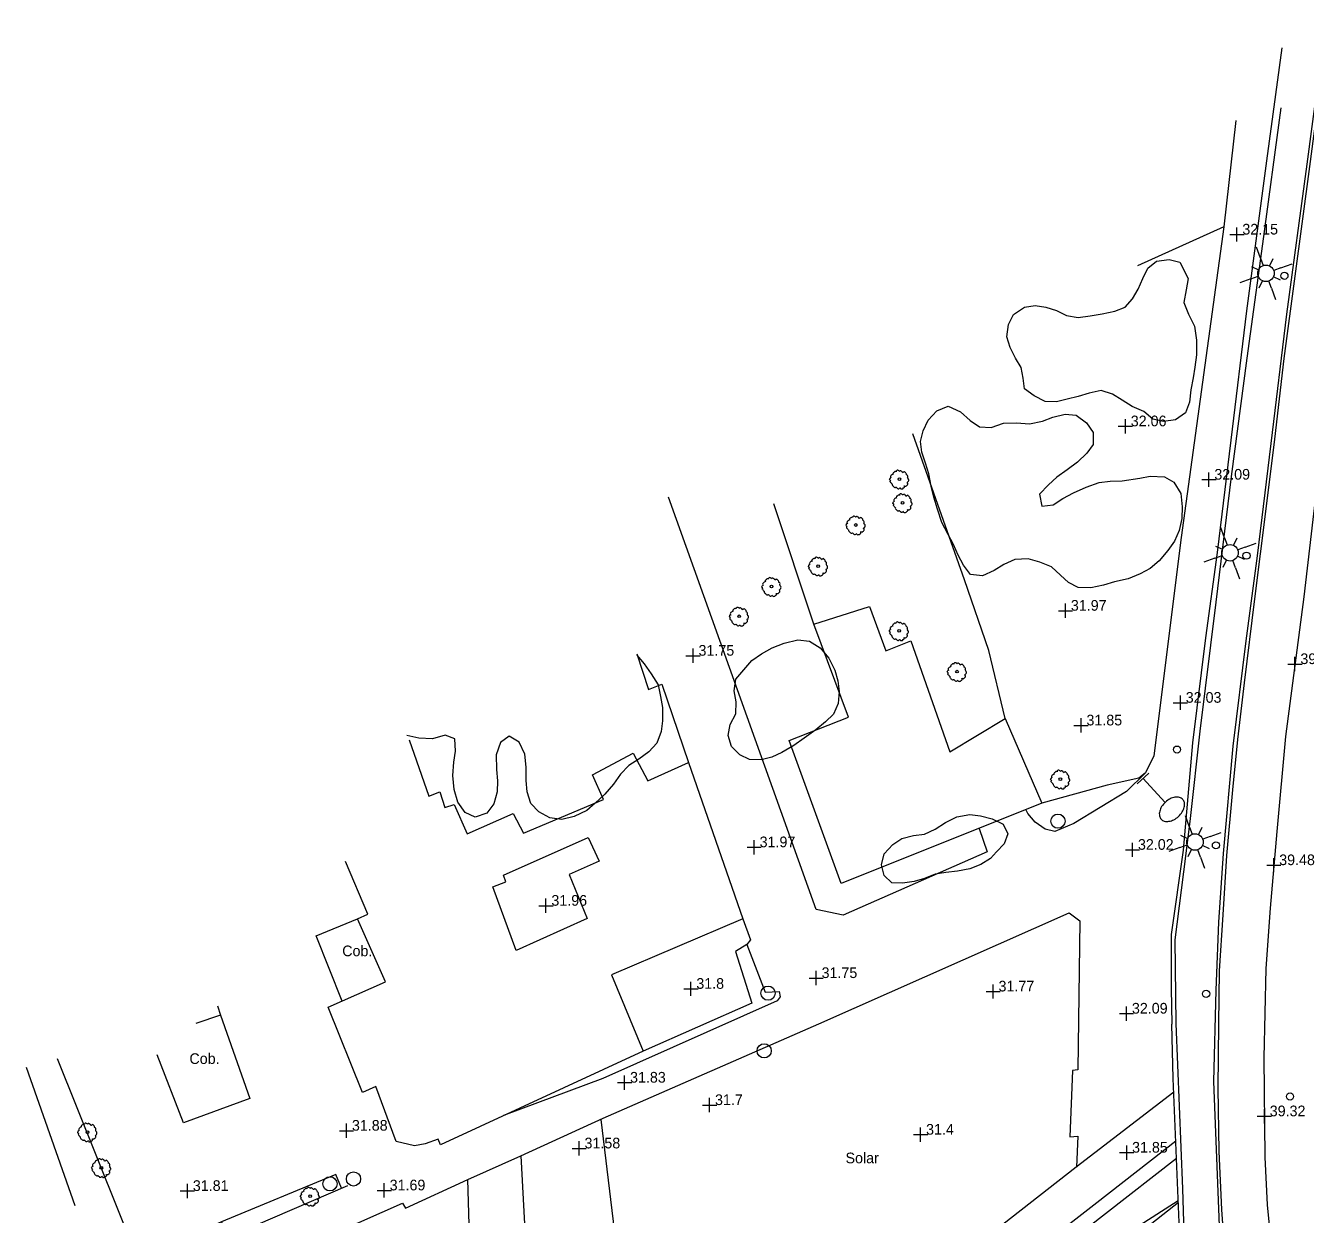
# Model space of a CAD drawing. Extents: x 471511 to 473316, y 4381952 to 4383346.
# Drawn here: x 472649 to 472739.1, y 4383032.2 to 4383115.9 of the extents above; entities that cross this region are included whole.
import ezdxf
from ezdxf.enums import TextEntityAlignment as Align

# ---------------------------------------------------------------- set-up
doc = ezdxf.new("R2010")
doc.units = 0
doc.header["$LTSCALE"] = 4
doc.header["$MEASUREMENT"] = 0
doc.header["$PDMODE"] = 2
doc.header["$PDSIZE"] = 0.5
doc.layers.get('0').update_dxf_attribs({"linetype": 'CONTINUOUS'})
for name, color, linetype in [('206', 252, 'CONTINUOUS'), ('222', 7, 'CONTINUOUS'), ('241', 12, 'CONTINUOUS'), ('290', 253, 'CONTINUOUS'), ('400', 7, 'CONTINUOUS'), ('407', 4, 'CONTINUOUS'), ('410', 201, 'CONTINUOUS'), ('411', 12, 'CONTINUOUS'), ('412', 252, 'CONTINUOUS'), ('413', 252, 'CONTINUOUS'), ('420', 7, 'CONTINUOUS'), ('451', 5, 'CONTINUOUS'), ('505', 60, 'CONTINUOUS'), ('7101', 7, 'CONTINUOUS'), ('7202', 7, 'CONTINUOUS'), ('7400', 2, 'CONTINUOUS'), ('7403', 1, 'CONTINUOUS'), ('7440', 7, 'CONTINUOUS'), ('7501', 7, 'CONTINUOUS'), ('7515', 53, 'CONTINUOUS'), ('7516', 7, 'CONTINUOUS'), ('8408', 7, 'CONTINUOUS')]:
    doc.layers.add(name, color=color, linetype=linetype)

# ---------------------------------------------------------------- blocks, each defined once
blk = doc.blocks.new('MOJON')
blk.add_circle((0, 0), 0.25)
blk = doc.blocks.new('FAROLA')
at = {"color": 7}
for p, q in [((-0.43, 1.04), (-0.22, 0.54)), ((0.43, 1.04), (0.22, 0.54)), ((0.43, 1.04), (0.75, 1.8)), ((-1.04, 0.43), (-1.8, 0.75)), ((-1.04, 0.43), (-0.54, 0.22)), ((1.04, 0.43), (0.54, 0.22)), ((-1.04, -0.43), (-0.54, -0.22)), ((-0.43, -1.04), (-0.22, -0.54)), ((0.43, -1.04), (0.22, -0.54)), ((1.04, -0.43), (0.54, -0.22)), ((1.04, -0.43), (1.8, -0.75)), ((-0.43, -1.04), (-0.75, -1.8))]:
    blk.add_line(p, q, dxfattribs=at)
blk.add_circle((0, 0), 0.58, dxfattribs=at)
blk = doc.blocks.new('POSTE')
at = {"color": 7}
blk.add_circle((0, 0), 0.5, dxfattribs=at)
blk = doc.blocks.new('STRAFIC')
at = {"color": 1}
blk.add_lwpolyline([(-0.03, 3.64, 0.07), (-0.44, 3.59, 0.08), (-0.76, 3.44, 0.11), (-0.99, 3.21, 0.14), (-1.06, 2.96, 0.14), (-0.99, 2.71, 0.11), (-0.76, 2.48, 0.08), (-0.44, 2.33, 0.07), (-0.03, 2.28, 0.07), (0.38, 2.33, 0.08), (0.7, 2.48, 0.11), (0.93, 2.71, 0.14), (1, 2.96, 0.14), (0.93, 3.21, 0.11), (0.7, 3.44, 0.08), (0.38, 3.59, 0.07)], format="xyb", close=True, dxfattribs=at)
for points in [[(0, 0), (0, 2.25)], [(-0.56, 0), (0.56, 0)]]:
    blk.add_lwpolyline(points, dxfattribs=at)
blk = doc.blocks.new('ARBOL')
at = {"color": 3}
for p, q in [((-1.26, 0.07), (-1.27, -0.01)), ((-1.23, 0.15), (-1.26, 0.07)), ((-1.17, 0.24), (-1.23, 0.15)), ((-1.18, 0.48), (-1.21, 0.39)), ((-1.21, 0.39), (-1.2, 0.31)), ((-1.2, 0.31), (-1.16, 0.22)), ((-1.11, 0.55), (-1.18, 0.48)), ((-1.03, 0.59), (-1.11, 0.55)), ((-1.01, 0.67), (-1.03, 0.59)), ((-0.96, 0.76), (-1.01, 0.67)), ((-0.92, 0.97), (-0.96, 0.88)), ((-0.96, 0.88), (-0.96, 0.7)), ((-0.85, 1.04), (-0.92, 0.97)), ((-0.77, 1.08), (-0.85, 1.04)), ((-0.7, 1.09), (-0.77, 1.08)), ((-0.5, 1.09), (-0.7, 1.09)), ((-0.49, 1.11), (-0.5, 1.08)), ((-0.46, 1.23), (-0.49, 1.11)), ((-0.38, 1.32), (-0.46, 1.23)), ((-0.31, 1.35), (-0.38, 1.32)), ((-0.23, 1.36), (-0.31, 1.35)), ((-0.11, 1.36), (-0.23, 1.36)), ((0, 1.35), (-0.11, 1.36)), ((0.07, 1.26), (0, 1.35)), ((0.12, 1.18), (0.07, 1.26)), ((0.17, 1.25), (0.12, 1.16)), ((0.12, 1.16), (0.12, 1.16)), ((0.24, 1.31), (0.17, 1.25)), ((0.32, 1.32), (0.24, 1.31)), ((0.39, 1.31), (0.32, 1.32)), ((0.55, 1.31), (0.39, 1.31)), ((0.62, 1.26), (0.55, 1.31)), ((0.7, 1.22), (0.62, 1.26)), ((0.76, 1.14), (0.7, 1.22)), ((0.77, 0.97), (0.7, 0.98)), ((0.77, 1.05), (0.76, 1.14)), ((0.77, 0.97), (0.77, 1.05)), ((0.86, 0.95), (0.77, 0.97)), ((0.96, 0.93), (0.86, 0.95)), ((1.03, 0.87), (0.96, 0.93)), ((1.07, 0.79), (1.03, 0.87)), ((1.08, 0.7), (1.07, 0.79)), ((1.1, 0.49), (1.07, 0.51)), ((1.08, 0.6), (1.08, 0.7)), ((1.09, 0.52), (1.08, 0.6)), ((1.17, 0.48), (1.1, 0.49)), ((1.25, 0.41), (1.17, 0.48)), ((1.29, 0.32), (1.25, 0.41)), ((1.3, 0.24), (1.29, 0.32)), ((1.3, 0.15), (1.3, 0.24)), ((1.31, 0.06), (1.3, 0.15)), ((1.31, -0.03), (1.31, 0.06)), ((-1.27, -0.01), (-1.26, -0.13)), ((-1.26, -0.13), (-1.26, -0.21)), ((-1.26, -0.21), (-1.23, -0.3)), ((-1.23, -0.3), (-1.16, -0.32)), ((-1.16, -0.32), (-1.08, -0.34)), ((-1.08, -0.34), (-1.01, -0.35)), ((-1.01, -0.35), (-0.95, -0.35)), ((-0.96, -0.38), (-1.01, -0.49)), ((-1.01, -0.49), (-1, -0.58)), ((-1, -0.58), (-0.96, -0.66)), ((-0.96, -0.66), (-0.96, -0.74)), ((-0.96, -0.74), (-0.88, -0.8)), ((-0.88, -0.8), (-0.8, -0.81)), ((-0.8, -0.81), (-0.72, -0.81)), ((-0.76, -0.81), (-0.75, -0.9)), ((-0.75, -0.9), (-0.73, -0.98)), ((-0.73, -0.98), (-0.68, -1.07)), ((-0.68, -1.07), (-0.61, -1.15)), ((-0.61, -1.15), (-0.53, -1.14)), ((-0.53, -1.14), (-0.45, -1.12)), ((-0.45, -1.12), (-0.37, -1.07)), ((-0.37, -1.05), (-0.37, -1.15)), ((-0.37, -1.15), (-0.27, -1.21)), ((-0.27, -1.21), (-0.19, -1.22)), ((-0.19, -1.22), (-0.07, -1.22)), ((-0.07, -1.22), (0.01, -1.25)), ((0.01, -1.25), (0.08, -1.22)), ((0.08, -1.22), (0.16, -1.16)), ((0.16, -1.16), (0.18, -1.08)), ((0.18, -1.11), (0.25, -1.15)), ((0.25, -1.15), (0.32, -1.16)), ((0.32, -1.16), (0.4, -1.16)), ((0.4, -1.16), (0.47, -1.18)), ((0.47, -1.18), (0.55, -1.16)), ((0.55, -1.16), (0.62, -1.14)), ((0.62, -1.14), (0.7, -1.09)), ((0.7, -1.09), (0.75, -0.93)), ((0.78, -0.99), (0.74, -0.96)), ((0.85, -0.98), (0.78, -0.99)), ((0.93, -0.93), (0.85, -0.98)), ((1.02, -0.92), (0.93, -0.93)), ((1.06, -0.69), (0.98, -0.69)), ((1.06, -0.85), (1.02, -0.92)), ((1.03, -0.69), (1.05, -0.77)), ((1.05, -0.77), (1.06, -0.85)), ((1.13, -0.65), (1.06, -0.69)), ((1.2, -0.61), (1.13, -0.65)), ((1.2, -0.21), (1.27, -0.14)), ((1.2, -0.6), (1.21, -0.59)), ((1.22, -0.31), (1.21, -0.23)), ((1.21, -0.41), (1.22, -0.31)), ((1.21, -0.51), (1.21, -0.41)), ((1.21, -0.59), (1.21, -0.51)), ((1.27, -0.14), (1.31, -0.03))]:
    blk.add_line(p, q, dxfattribs=at)
at = {"color": 25}
blk.add_circle((0, 0), 0.19, dxfattribs=at)
blk = doc.blocks.new('COTA')
at = {"color": 7}
blk.add_point((0, 0), dxfattribs=at)

msp = doc.modelspace()

# ---------------------------------------------------------------- linework, layer by layer
at = {"layer": '206'}
for points in [[(472727.776, 4383063.336, 32.181), (472726.434, 4383062.025, 32.016), (472722.733, 4383059.777, 31.926), (472721.388, 4383059.219, 31.941), (472720.719, 4383059.392, 31.956), (472720, 4383059.873, 31.986), (472719.492, 4383060.479, 32.016), (472719.356, 4383060.757, 32.059)], [(472699.736, 4383051.284, 32.121), (472701.018, 4383047.927, 32.106), (472702.005, 4383047.963, 31.941), (472702.08, 4383047.601, 31.926), (472701.867, 4383047.326, 31.926), (472689.607, 4383041.868, 31.851), (472682.638, 4383039.248, 31.836)]]:
    msp.add_polyline3d(points, dxfattribs=at)
at = {"layer": '222'}
for points in [[(472639.424, 4382966.613, 31.351), (472646.695, 4382972.434, 31.486), (472654.172, 4382978.338, 31.561), (472662.596, 4382984.928, 31.651), (472671.716, 4382992.035, 31.696), (472678.478, 4382997.333, 31.816), (472689.334, 4383005.813, 31.816), (472698.647, 4383013.148, 31.756), (472704.939, 4383017.995, 31.771), (472713.918, 4383025.031, 31.816), (472724.335, 4383033.152, 31.951), (472729.898, 4383037.478, 31.964)], [(472640.049, 4382965.832, 31.351), (472647.318, 4382971.651, 31.486), (472654.79, 4382977.551, 31.561), (472663.211, 4382984.14, 31.651), (472672.332, 4382991.247, 31.696), (472679.094, 4382996.545, 31.816), (472689.951, 4383005.026, 31.816), (472699.261, 4383012.359, 31.756), (472705.553, 4383017.205, 31.771), (472714.534, 4383024.243, 31.816), (472724.95, 4383032.363, 31.951), (472729.949, 4383036.251, 31.963)], [(472641.719, 4382964.044, 31.471), (472648.941, 4382969.792, 31.531), (472659.925, 4382978.386, 31.636), (472671.088, 4382987.095, 31.726), (472682.818, 4382996.275, 31.726), (472694.246, 4383005.225, 31.756), (472705.393, 4383013.904, 31.906), (472717.765, 4383023.521, 31.951), (472728.203, 4383031.688, 31.966), (472730.076, 4383033.155, 31.978)], [(472697.272, 4383012.065, 31.765), (472705.613, 4383018.001, 31.885), (472715.874, 4383024.427, 31.9), (472724.978, 4383030.036, 31.9), (472730.07, 4383033.291, 31.971)]]:
    msp.add_polyline3d(points, dxfattribs=at)
at = {"layer": '241'}
msp.add_polyline3d([(472730.198, 4383027.833, 39.282), (472730.135, 4383031.727, 39.439), (472729.717, 4383041.869, 39.619), (472729.625, 4383045.669, 39.637)], dxfattribs=at)
at = {"layer": '290'}
for points in [[(472744.432, 4383119.438, 37.186), (472743.315, 4383111.138, 37.756), (472742.355, 4383103.699, 38.146), (472741.155, 4383094.173, 38.581), (472739.816, 4383083.554, 38.971), (472738.888, 4383075.709, 39.316), (472737.614, 4383065.888, 39.391), (472736.989, 4383059.224, 39.526), (472736.524, 4383053.828, 39.421), (472736.229, 4383049.584, 39.421), (472736.079, 4383043.306, 39.376), (472736.152, 4383036.326, 39.286), (472736.33, 4383032.986, 39.301), (472736.935, 4383026.76, 39.046)], [(472740.427, 4383114.479, 37.459), (472739.291, 4383105.961, 37.939), (472738.263, 4383098.244, 38.329), (472737.502, 4383092.457, 38.644), (472736.825, 4383086.785, 38.884), (472736.233, 4383081.895, 39.079), (472735.434, 4383075.573, 39.274), (472734.693, 4383069.676, 39.274), (472734.244, 4383065.678, 39.439), (472733.893, 4383062.154, 39.529), (472733.472, 4383057.534, 39.574), (472733.201, 4383053.352, 39.544), (472732.948, 4383049.417, 39.559), (472732.892, 4383045.693, 39.544), (472732.856, 4383041.19, 39.559), (472732.912, 4383036.724, 39.499), (472733.114, 4383032.66, 39.409), (472733.376, 4383028.946, 39.304)]]:
    msp.add_polyline3d(points, dxfattribs=at)
at = {"layer": '400'}
for points in [[(472734.122, 4383109.201, 38.481), (472733.282, 4383101.724, 36.111), (472727.215, 4383098.975, 36.111)], [(472675.99, 4383065.656, 34.089), (472677.388, 4383061.701, 34.089), (472678.169, 4383061.999, 34.12), (472678.51, 4383060.895, 34.136), (472679.173, 4383061.114, 34.104), (472680.083, 4383059.056, 34.041), (472683.307, 4383060.493, 33.866), (472684.035, 4383059.11, 34.041), (472689.656, 4383061.458, 34.407), (472688.894, 4383063.192, 34.407), (472691.74, 4383064.73, 34.359), (472692.769, 4383062.775, 34.454), (472695.639, 4383064.065, 34.391), (472699.45, 4383053.089, 35.44), (472690.218, 4383049.133, 35.265), (472692.459, 4383043.769, 34.979), (472678.196, 4383037.203, 35.663), (472678.034, 4383037.599, 35.631), (472677.116, 4383037.264, 35.631), (472676.373, 4383037.118, 35.663), (472675.095, 4383037.423, 35.79), (472673.647, 4383041.288, 35.79), (472672.727, 4383040.874, 35.869), (472670.315, 4383046.864, 35.901), (472674.33, 4383048.641, 35.806), (472672.359, 4383053.081, 35.838), (472673.107, 4383053.406, 35.838), (472671.514, 4383057.108, 35.869)], [(472662.523, 4383046.97, 35.365), (472662.742, 4383046.311, 35.361), (472661.004, 4383045.733, 35.203)]]:
    msp.add_polyline3d(points, dxfattribs=at)
msp.add_polyline3d([(472717.905, 4383067.162, 34.596), (472720.473, 4383061.205, 34.551), (472706.369, 4383055.553, 34.596), (472702.726, 4383065.622, 33.936), (472706.895, 4383067.254, 33.906), (472704.456, 4383073.782, 34.926), (472708.359, 4383075.045, 34.926), (472709.513, 4383071.927, 34.941), (472711.264, 4383072.61, 35.001), (472713.999, 4383064.823, 35.301)], close=True, dxfattribs=at)
at = {"layer": '407'}
for points in [[(472671.286, 4383047.294, 34.2), (472669.463, 4383051.891, 34.2), (472672.359, 4383053.081, 34.2)], [(472662.742, 4383046.311, 34.295), (472664.806, 4383040.459, 34.232), (472660.13, 4383038.733, 34.232), (472658.295, 4383043.528, 34.232)]]:
    msp.add_polyline3d(points, dxfattribs=at)
msp.add_polyline3d([(472683.855, 4383036.425, 34.384), (472684.39, 4383026.416, 34.399), (472680.372, 4383026.025, 34.399), (472680.123, 4383034.761, 34.309)], close=True, dxfattribs=at)
at = {"layer": '410'}
for points in [[(472733.282, 4383101.724, 33.216), (472730.27, 4383079.874, 32.916), (472728.35, 4383064.541, 32.826), (472727.776, 4383063.336, 32.826), (472727.291, 4383062.969, 32.826), (472725.08, 4383062.478, 32.826), (472720.473, 4383061.205, 33.216)], [(472717.905, 4383067.162, 33.681), (472716.763, 4383071.943, 33.681), (472715.039, 4383076.911, 33.666), (472711.408, 4383087.17, 33.321)], [(472716.064, 4383059.438, 33.996), (472716.637, 4383057.789, 33.891), (472706.516, 4383053.349, 33.951), (472704.603, 4383053.732, 33.996), (472694.228, 4383082.726, 33.651)], [(472704.456, 4383073.782, 33.411), (472701.64, 4383082.24, 33.531)], [(472691.996, 4383071.705, 34.47), (472692.837, 4383069.197, 34.47), (472693.759, 4383069.571, 33.977), (472695.639, 4383064.065, 33.961)], [(472683.855, 4383036.425, 32.864), (472689.631, 4383039.061, 32.817), (472704.796, 4383045.694, 32.785), (472722.408, 4383053.508, 32.753), (472723.155, 4383052.936, 32.769), (472723.001, 4383042.46, 32.769), (472722.629, 4383042.419, 32.785), (472722.446, 4383037.747, 32.769), (472723.017, 4383037.801, 32.753), (472722.91, 4383035.622, 32.689)], [(472699.45, 4383053.089, 33.85), (472699.988, 4383051.607, 33.898), (472699.736, 4383051.284, 33.898), (472698.954, 4383050.791, 33.898), (472700.102, 4383047.145, 33.834), (472692.459, 4383043.769, 33.834)], [(472729.758, 4383040.894, 33.448), (472722.902, 4383035.615, 32.932), (472708.707, 4383024.537, 32.722), (472692.693, 4383012, 32.542), (472677.425, 4383000.126, 33.532), (472675.319, 4382998.495, 33.532), (472661.992, 4382987.887, 32.437), (472654.314, 4382982.061, 32.302), (472644.905, 4382974.759, 32.023), (472633.27, 4382965.305, 31.918), (472618.577, 4382953.212, 31.708), (472604.459, 4382941.186, 31.648), (472593.619, 4382931.665, 31.708), (472583.891, 4382923.124, 31.708), (472568.589, 4382909.499, 31.708), (472552.758, 4382895.393, 31.708), (472546.722, 4382890.073, 31.708)], [(472689.469, 4383038.987, 32.196), (472692.722, 4383012.023, 32.308)], [(472671.025, 4383031.099, 33.85), (472675.531, 4383033.104, 33.85), (472675.754, 4383032.745, 33.882), (472680.123, 4383034.761, 33.882)], [(472671.659, 4383034.315, 32.864), (472645.774, 4383023.151, 32.864), (472623.066, 4383013.462, 32.801), (472621.802, 4383017.813, 32.785)]]:
    msp.add_polyline3d(points, dxfattribs=at)
at = {"layer": '411'}
for points in [[(472732.979, 4383031.496, 39.439), (472732.562, 4383041.638, 39.619), (472732.734, 4383048.077, 39.649), (472732.931, 4383052.846, 39.694), (472733.256, 4383057.682, 39.619), (472733.924, 4383065.211, 39.589), (472734.839, 4383072.609, 39.394), (472735.638, 4383078.591, 39.079), (472736.611, 4383086.5, 38.929), (472737.706, 4383095.575, 38.689), (472739.12, 4383106.131, 38.134), (472740.195, 4383114.062, 37.684)], [(472662.799, 4383031.784, 32.085), (472656.947, 4383029.124, 31.974), (472651.287, 4383043.234, 31.942)], [(472671.255, 4383034.141, 32.308), (472670.835, 4383035.102, 32.26), (472662.799, 4383031.784, 32.514), (472663.256, 4383030.691, 32.514)]]:
    msp.add_polyline3d(points, dxfattribs=at)
at = {"layer": '412'}
msp.add_polyline3d([(472652.523, 4383032.898, 32.053), (472649.094, 4383042.637, 32.26)], dxfattribs=at)
at = {"layer": '413'}
msp.add_polyline3d([(472737.275, 4383110.082, 38.778), (472735.996, 4383100.527, 39.288), (472734.899, 4383092.494, 39.333), (472733.8, 4383084.165, 39.858), (472732.716, 4383075.347, 40.218), (472731.577, 4383066.269, 40.278), (472730.908, 4383060.137, 40.398), (472730.575, 4383057.493, 40.488), (472729.83, 4383051.612, 40.668), (472729.909, 4383045.733, 40.638), (472730.372, 4383034.106, 40.323), (472730.66, 4383024.849, 39.873), (472731.258, 4383021.511, 39.843), (472733.596, 4383011.617, 39.408), (472736.759, 4383000.02, 39.153), (472738.279, 4382995.035, 39.078), (472742.51, 4382984.474, 38.193), (472745.526, 4382977.673, 37.383), (472752.234, 4382963.579, 35.928), (472758.429, 4382951.366, 35.193), (472765.122, 4382938.484, 33.873), (472772.431, 4382924.319, 32.433)], dxfattribs=at)
at = {"layer": '420'}
msp.add_polyline3d([(472688.526, 4383053.11, 34.756), (472683.529, 4383050.845, 34.375), (472681.878, 4383055.326, 34.025), (472682.793, 4383055.692, 34.025), (472682.624, 4383056.153, 34.041), (472688.592, 4383058.809, 34.327), (472689.349, 4383057.139, 35.265), (472687.259, 4383056.188, 35.329)], close=True, dxfattribs=at)
at = {"layer": '451'}
msp.add_polyline3d([(472737.35, 4383114.293, 37.684), (472736.276, 4383106.362, 38.134), (472734.861, 4383095.805, 38.689), (472733.767, 4383086.731, 38.929), (472732.794, 4383078.822, 39.079), (472731.995, 4383072.84, 39.394), (472731.08, 4383065.442, 39.589), (472730.412, 4383057.913, 39.619), (472729.575, 4383051.991, 39.694), (472729.564, 4383048.185, 39.649), (472729.625, 4383045.669, 39.637)], dxfattribs=at)
at = {"layer": '505'}
for points in [[(472730.762, 4383098.082, 33.756), (472730.633, 4383097.302, 33.711), (472730.457, 4383096.405, 33.636), (472730.783, 4383095.579, 33.621), (472731.211, 4383094.728, 33.621), (472731.358, 4383093.761, 33.621), (472731.347, 4383092.733, 33.636), (472731.227, 4383091.848, 33.636), (472731.106, 4383091.104, 33.636), (472730.943, 4383090.27, 33.636), (472730.856, 4383089.391, 33.591), (472730.57, 4383088.658, 33.531), (472729.883, 4383088.149, 33.456), (472729.035, 4383088.034, 33.411), (472728.287, 4383088.212, 33.411), (472727.658, 4383088.731, 33.411), (472726.835, 4383089.095, 33.411), (472726.129, 4383089.534, 33.411), (472725.452, 4383089.951, 33.411), (472724.658, 4383090.212, 33.411), (472723.813, 4383090.017, 33.411), (472723.027, 4383089.791, 33.411), (472722.248, 4383089.607, 33.411), (472721.507, 4383089.418, 33.411), (472720.719, 4383089.45, 33.411), (472719.94, 4383089.83, 33.411), (472719.268, 4383090.329, 33.306), (472719.157, 4383091.086, 33.276), (472719.023, 4383091.829, 33.276), (472718.638, 4383092.486, 33.336), (472718.261, 4383093.232, 33.411), (472718.019, 4383093.987, 33.411), (472718.124, 4383094.85, 33.411), (472718.497, 4383095.553, 33.411), (472719.249, 4383096.085, 33.411), (472720.007, 4383096.188, 33.411), (472720.758, 4383096.085, 33.411), (472721.498, 4383095.83, 33.411), (472722.209, 4383095.497, 33.411), (472723.042, 4383095.337, 33.411), (472723.879, 4383095.474, 33.411), (472724.709, 4383095.604, 33.411), (472725.603, 4383095.79, 33.411), (472726.329, 4383096.081, 33.411), (472726.851, 4383096.665, 33.411), (472727.26, 4383097.343, 33.426), (472727.576, 4383098.087, 33.441), (472727.926, 4383098.809, 33.456), (472728.55, 4383099.303, 33.456), (472729.434, 4383099.419, 33.456), (472730.189, 4383099.242, 33.441)], [(472727.36, 4383084.05, 33.441), (472728.1, 4383084.19, 33.441), (472729.111, 4383084.151, 33.441), (472729.76, 4383083.764, 33.441), (472730.251, 4383082.985, 33.441), (472730.355, 4383082.034, 33.441), (472730.327, 4383081.212, 33.441), (472730.13, 4383080.371, 33.441), (472729.816, 4383079.621, 33.441), (472729.336, 4383078.965, 33.441), (472728.722, 4383078.249, 33.441), (472728.093, 4383077.703, 33.441), (472727.384, 4383077.335, 33.441), (472726.556, 4383076.987, 33.441), (472725.593, 4383076.768, 33.441), (472724.819, 4383076.536, 33.441), (472723.923, 4383076.355, 33.441), (472723.041, 4383076.377, 33.441), (472722.35, 4383076.712, 33.441), (472721.782, 4383077.231, 33.441), (472721.165, 4383077.819, 33.441), (472720.336, 4383078.14, 33.441), (472719.514, 4383078.378, 33.441), (472718.583, 4383078.34, 33.441), (472717.817, 4383077.98, 33.441), (472717.133, 4383077.561, 33.441), (472716.312, 4383077.178, 33.441), (472715.465, 4383077.293, 33.441), (472714.973, 4383077.945, 33.441), (472714.603, 4383078.633, 33.441), (472714.261, 4383079.391, 33.441), (472713.882, 4383080.099, 33.441), (472713.456, 4383080.948, 33.441), (472713.133, 4383081.874, 33.441), (472712.885, 4383082.722, 33.441), (472712.702, 4383083.49, 33.441), (472712.526, 4383084.355, 33.441), (472712.297, 4383085.103, 33.441), (472712.054, 4383085.879, 33.441), (472711.952, 4383086.638, 33.441), (472712.133, 4383087.392, 33.441), (472712.492, 4383088.131, 33.441), (472713.102, 4383088.783, 33.441), (472713.89, 4383089.111, 33.441), (472714.765, 4383088.706, 33.441), (472715.45, 4383088.112, 33.441), (472716.086, 4383087.653, 33.441), (472716.914, 4383087.624, 33.441), (472717.794, 4383087.921, 33.441), (472718.701, 4383087.953, 33.441), (472719.616, 4383087.881, 33.441), (472720.53, 4383088.058, 33.441), (472721.257, 4383088.335, 33.441), (472722.127, 4383088.563, 33.441), (472722.894, 4383088.476, 33.441), (472723.615, 4383087.954, 33.441), (472724.093, 4383087.264, 33.441), (472724.093, 4383086.417, 33.441), (472723.653, 4383085.803, 33.441), (472722.996, 4383085.171, 33.441), (472722.25, 4383084.629, 33.441), (472721.543, 4383084.12, 33.441), (472720.957, 4383083.582, 33.441), (472720.322, 4383082.939, 33.441), (472720.483, 4383082.088, 33.441), (472721.273, 4383082.174, 33.441), (472721.951, 4383082.628, 33.441), (472722.694, 4383083.035, 33.441), (472723.595, 4383083.429, 33.441), (472724.501, 4383083.743, 33.441), (472725.276, 4383083.836, 33.441), (472726.132, 4383083.857, 33.441)], [(472700.081, 4383071.242, 34.326), (472700.78, 4383071.712, 34.326), (472701.512, 4383072.126, 34.326), (472702.368, 4383072.464, 34.326), (472703.314, 4383072.688, 34.326), (472704.154, 4383072.597, 34.326), (472704.894, 4383072.118, 34.326), (472705.511, 4383071.395, 34.326), (472705.936, 4383070.555, 34.326), (472706.143, 4383069.815, 34.326), (472706.232, 4383069.053, 34.326), (472706.157, 4383068.217, 34.326), (472705.821, 4383067.467, 34.326), (472705.274, 4383066.921, 34.326), (472704.598, 4383066.361, 34.326), (472703.767, 4383065.773, 34.326), (472703.035, 4383065.253, 34.326), (472702.2, 4383064.778, 34.326), (472701.494, 4383064.439, 34.326), (472700.759, 4383064.261, 34.326), (472699.926, 4383064.291, 34.326), (472699.246, 4383064.607, 34.326), (472698.653, 4383065.188, 34.326), (472698.432, 4383065.977, 34.326), (472698.572, 4383066.748, 34.326), (472698.974, 4383067.5, 34.326), (472698.985, 4383068.333, 34.326), (472698.845, 4383069.111, 34.326), (472698.967, 4383069.917, 34.326)], [(472716.861, 4383057.323, 34.686), (472716.192, 4383056.91, 34.611), (472715.415, 4383056.587, 34.566), (472714.544, 4383056.428, 34.551), (472713.722, 4383056.345, 34.536), (472712.976, 4383056.223, 34.536), (472712.228, 4383055.905, 34.536), (472711.5, 4383055.696, 34.536), (472710.693, 4383055.581, 34.536), (472709.94, 4383055.622, 34.596), (472709.397, 4383056.132, 34.761), (472709.202, 4383056.869, 34.881), (472709.394, 4383057.658, 34.881), (472709.994, 4383058.3, 34.851), (472710.633, 4383058.717, 34.806), (472711.467, 4383058.928, 34.776), (472712.227, 4383059.023, 34.776), (472712.976, 4383059.389, 34.776), (472713.715, 4383059.852, 34.776), (472714.507, 4383060.261, 34.776), (472715.428, 4383060.42, 34.776), (472716.176, 4383060.331, 34.761), (472716.982, 4383060.1, 34.746), (472717.753, 4383059.735, 34.731), (472718.078, 4383059.049, 34.701), (472717.826, 4383058.341, 34.701), (472717.297, 4383057.779, 34.686)]]:
    msp.add_polyline3d(points, close=True, dxfattribs=at)
msp.add_polyline3d([(472692.017, 4383071.622, 35.09), (472692.518, 4383071.003, 35.09), (472693.021, 4383070.306, 35.058), (472693.505, 4383069.53, 35.011), (472693.677, 4383068.704, 34.947), (472693.8, 4383067.935, 34.931), (472693.82, 4383067.008, 34.899), (472693.727, 4383066.255, 34.899), (472693.404, 4383065.439, 34.899), (472692.846, 4383064.83, 34.899), (472692.138, 4383064.31, 34.899), (472691.451, 4383063.858, 34.899), (472690.859, 4383063.257, 34.899), (472690.364, 4383062.544, 34.899), (472689.752, 4383061.837, 34.899), (472689.068, 4383061.209, 34.899), (472688.483, 4383060.706, 34.852), (472687.61, 4383060.266, 34.804), (472686.744, 4383060.064, 34.772), (472685.888, 4383060.179, 34.74), (472685.107, 4383060.591, 34.74), (472684.562, 4383061.187, 34.613), (472684.307, 4383062.015, 34.518), (472684.231, 4383062.808, 34.502), (472684.238, 4383063.74, 34.502), (472684.134, 4383064.666, 34.502), (472683.737, 4383065.487, 34.502), (472683.035, 4383065.918, 34.502), (472682.423, 4383065.483, 34.502), (472682.116, 4383064.598, 34.502), (472682.147, 4383063.574, 34.454), (472682.206, 4383062.769, 34.407), (472682.18, 4383062, 34.407), (472681.948, 4383061.162, 34.407), (472681.45, 4383060.498, 34.407), (472680.641, 4383060.221, 34.407), (472679.945, 4383060.554, 34.407), (472679.425, 4383061.281, 34.375), (472679.16, 4383062.179, 34.375), (472679.06, 4383063.15, 34.375), (472679.146, 4383064.083, 34.375), (472679.256, 4383064.867, 34.375), (472679.222, 4383065.721, 34.375), (472678.532, 4383065.983, 34.55), (472677.638, 4383065.739, 34.661), (472676.688, 4383065.77, 34.772), (472675.848, 4383065.97, 34.915)], dxfattribs=at)

# ---------------------------------------------------------------- block references
at = {"layer": '7101'}
for p in [(472734.196, 4383101.18, 32.151), (472726.351, 4383087.701, 32.061), (472732.226, 4383083.95, 32.091), (472722.14, 4383074.737, 31.971), (472695.963, 4383071.575, 31.751), (472738.275, 4383070.987, 39.352), (472730.216, 4383068.269, 32.031), (472723.236, 4383066.675, 31.851), (472700.259, 4383058.113, 31.974), (472726.855, 4383057.934, 32.022), (472736.785, 4383056.855, 39.48), (472685.619, 4383054.002, 31.958), (472704.614, 4383048.919, 31.751), (472695.808, 4383048.162, 31.799), (472717.054, 4383047.976, 31.767), (472726.432, 4383046.421, 32.085), (472691.151, 4383041.569, 31.831), (472697.124, 4383039.992, 31.704), (472736.121, 4383039.204, 39.323), (472671.597, 4383038.191, 31.878), (472711.96, 4383037.911, 31.401), (472687.949, 4383036.945, 31.576), (472726.443, 4383036.648, 31.849), (472660.414, 4383033.955, 31.815), (472674.25, 4383033.994, 31.688)]:
    msp.add_blockref('COTA', p, dxfattribs=at)
at = {"layer": '7202', "rotation": 222.6000043791743}
for p in [(472721.612, 4383059.949, 32.616), (472701.23, 4383047.859, 32.34), (472700.961, 4383043.801, 32.053), (472672.089, 4383034.8, 32.196), (472670.431, 4383034.457, 32.228)]:
    msp.add_blockref('POSTE', p, dxfattribs=at)
at = {"layer": '7400', "rotation": 222.6000043791743}
for p in [(472736.233, 4383098.454, 38.524), (472733.708, 4383078.811, 39.424), (472731.245, 4383058.478, 39.739)]:
    msp.add_blockref('FAROLA', p, dxfattribs=at)
at = {"layer": '7403', "rotation": 222.6000043791743}
msp.add_blockref('STRAFIC', (472727.6, 4383062.941, 32.26), dxfattribs=at)
at = {"layer": '7440', "rotation": 222.6000043791743}
for p in [(472737.532, 4383098.277, 38.506), (472734.867, 4383078.607, 39.211), (472729.982, 4383064.977, 32.069), (472732.718, 4383058.247, 39.691), (472732.03, 4383047.809, 39.706), (472737.926, 4383040.593, 39.271)]:
    msp.add_blockref('MOJON', p, dxfattribs=at)
at = {"layer": '7515', "xscale": 0.5, "yscale": 0.5, "zscale": 0.5, "rotation": 222.6000043791743}
for p in [(472710.463, 4383083.982, 34.356), (472710.693, 4383082.323, 34.311), (472707.397, 4383080.763, 33.441), (472704.753, 4383077.871, 34.461), (472701.476, 4383076.433, 34.851), (472699.196, 4383074.345, 34.386), (472710.441, 4383073.321, 35.151), (472714.515, 4383070.456, 34.971), (472721.78, 4383062.897, 34.731), (472669.034, 4383033.583, 34.661)]:
    msp.add_blockref('ARBOL', p, dxfattribs=at)
at = {"layer": '7516', "xscale": 0.5, "yscale": 0.5, "zscale": 0.5, "rotation": 222.6000043791743}
for p in [(472653.387, 4383038.094, 33.993), (472654.361, 4383035.587, 34.168)]:
    msp.add_blockref('ARBOL', p, dxfattribs=at)

# ---------------------------------------------------------------- texts
at = {"layer": '7101'}
for s, p in [('32.15', (472734.576, 4383101.18, 32.15)), ('32.06', (472726.731, 4383087.701, 32.06)), ('32.09', (472732.606, 4383083.95, 32.09)), ('31.97', (472722.52, 4383074.737, 31.97)), ('31.75', (472696.343, 4383071.575, 31.75)), ('39.35', (472738.655, 4383070.987, 39.35)), ('32.03', (472730.596, 4383068.269, 32.03)), ('31.85', (472723.616, 4383066.675, 31.85)), ('31.97', (472700.639, 4383058.113, 31.97)), ('32.02', (472727.235, 4383057.934, 32.02)), ('39.48', (472737.165, 4383056.855, 39.48)), ('31.96', (472685.999, 4383054.002, 31.96)), ('31.75', (472704.994, 4383048.919, 31.75)), ('31.8', (472696.188, 4383048.162, 31.8)), ('31.77', (472717.434, 4383047.976, 31.77)), ('32.09', (472726.812, 4383046.421, 32.09)), ('31.83', (472691.531, 4383041.569, 31.83)), ('31.7', (472697.504, 4383039.992, 31.7)), ('39.32', (472736.501, 4383039.204, 39.32)), ('31.88', (472671.977, 4383038.191, 31.88)), ('31.4', (472712.34, 4383037.911, 31.4)), ('31.58', (472688.329, 4383036.945, 31.58)), ('31.85', (472726.823, 4383036.648, 31.85)), ('31.81', (472660.794, 4383033.955, 31.81)), ('31.69', (472674.63, 4383033.994, 31.69))]:
    msp.add_text(s, height=0.75, dxfattribs=at).set_placement(p)
at = {"layer": '7501'}
msp.add_text('Solar', height=0.75, dxfattribs=at).set_placement((472707.851, 4383036.275, 31.461), align=Align.MIDDLE_CENTER)
at = {"layer": '8408'}
for p in [(472672.355, 4383050.827, 34.2), (472661.614, 4383043.255, 34.232)]:
    msp.add_text('Cob.', height=0.75, dxfattribs=at).set_placement(p, align=Align.MIDDLE_CENTER)

doc.saveas('drawing.dxf')
